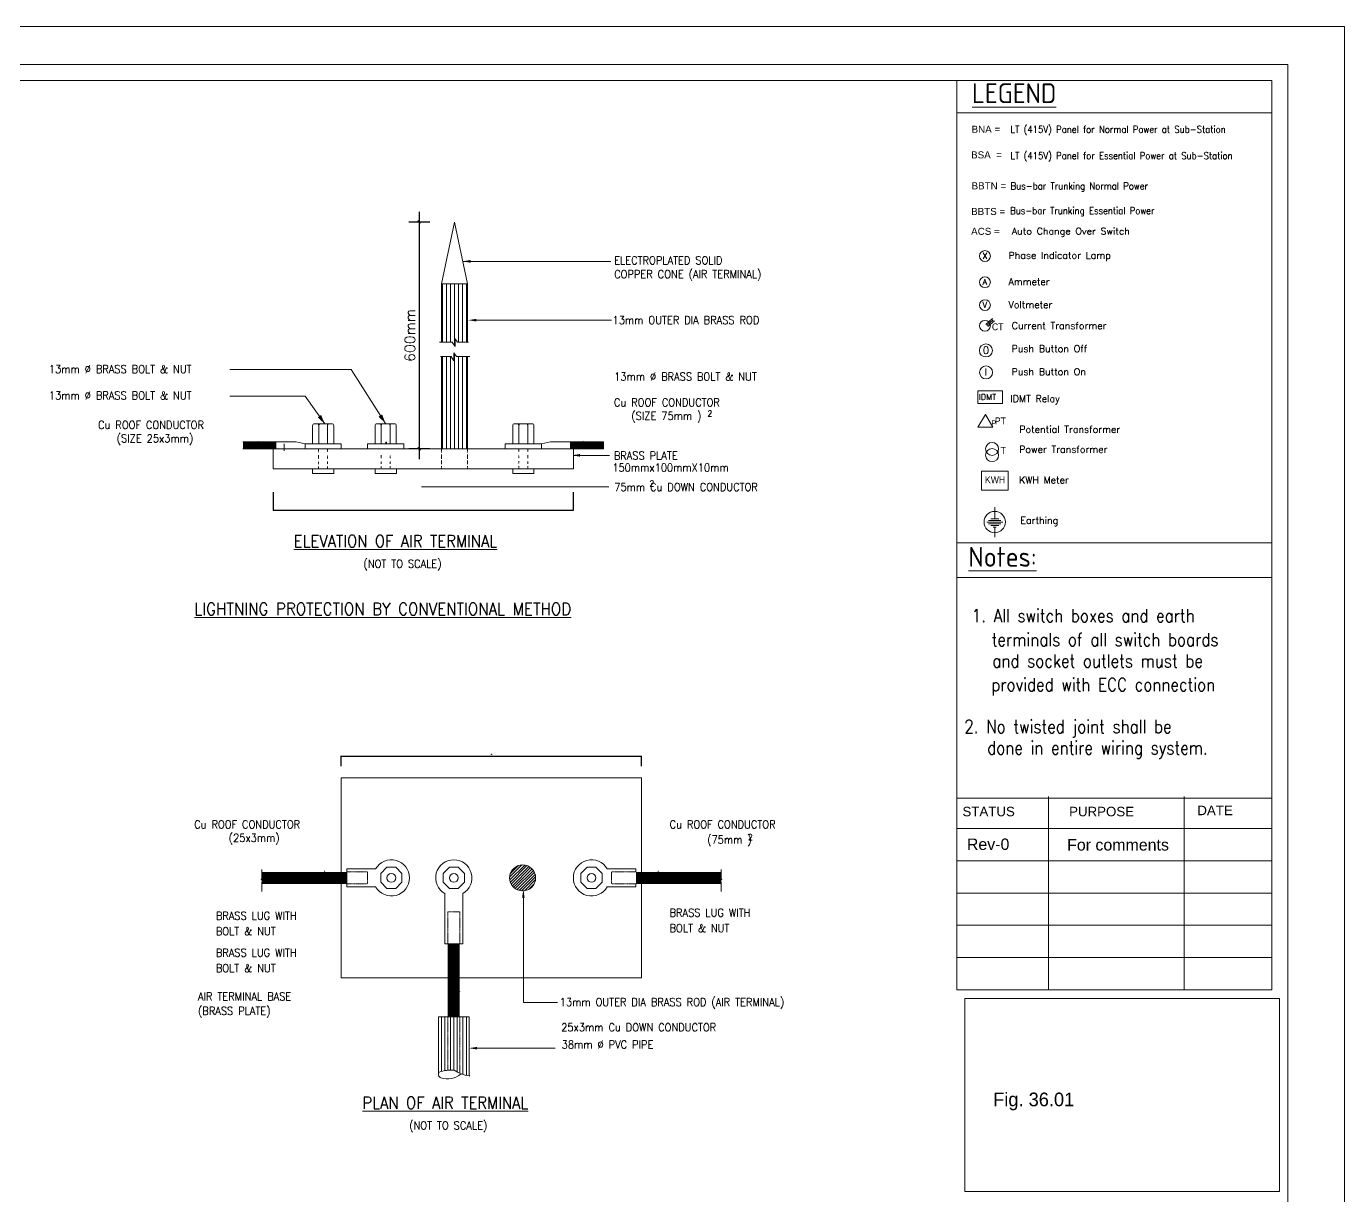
# Model space of a CAD drawing. Extents: x 227908 to 346795, y -79583 to 2597.
# Drawn here: x 295575 to 346795, y -42831 to 2597 of the extents above; entities that cross this region are included whole.
import ezdxf

# ---------------------------------------------------------------- set-up
doc = ezdxf.new("R2010")
doc.units = 0
doc.header["$LTSCALE"] = 3
doc.header["$MEASUREMENT"] = 0
doc.header["$PDMODE"] = 2
doc.header["$PDSIZE"] = -100
doc.linetypes.add('DASHED', pattern=[0.75, 0.5, -0.25])
doc.layers.get('0').update_dxf_attribs({"linetype": 'CONTINUOUS'})
doc.layers.get('DEFPOINTS').update_dxf_attribs({"linetype": 'CONTINUOUS'})
for name, color, linetype in [('COL', 1, 'CONTINUOUS'), ('DIM', 3, 'CONTINUOUS'), ('DIM-O', 8, 'CONTINUOUS'), ('ELEVATION', 7, 'CONTINUOUS'), ('ETEXT', 11, 'CONTINUOUS'), ('SYML', 14, 'CONTINUOUS'), ('TEXT', 4, 'CONTINUOUS'), ('TITLE', 6, 'CONTINUOUS'), ('TXT', 4, 'CONTINUOUS'), ('WALL', 3, 'CONTINUOUS')]:
    doc.layers.add(name, color=color, linetype=linetype)
doc.styles.add('24IN', font='isocp.shx', dxfattribs={"height": 24})
doc.styles.add('AR', font='ARIAL.TTF')
doc.styles.add('COMIC SANS', font='comic.TTF')
doc.styles.add('ROMANS', font='romans')
doc.styles.add('RS', font='ROMANS.SHX')
doc.styles.add('RT', font='ROMANT.SHX')
doc.styles.add('SX', font='simplex.shx')
doc.dimstyles.new('DIM', dxfattribs={"dimtxt": 150, "dimasz": 6, "dimexe": 10, "dimexo": 4, "dimgap": 75, "dimtad": 1, "dimdec": 0, "dimzin": 0, "dimdsep": 46, "dimtxsty": 'SX', "dimblk": 'DIM-1', "dimblk1": 'ARCHTICK', "dimblk2": 'ARCHTICK', "dimsah": 1, "dimcen": 2, "dimclre": 256, "dimclrt": 4, "dimadec": 0, "dimazin": 0, "dimtfac": 1.043478, "dimtdec": 0, "dimtofl": 0, "dimtmove": 2, "dimatfit": 3, "dimldrblk": 'DIM-1', "dimfxl": 1, "dimtolj": 1, "dimtzin": 0, "dimarcsym": 0})
doc.dimstyles.new('G_DIM', dxfattribs={"dimtxt": 400, "dimasz": 100, "dimexe": 400, "dimexo": 250, "dimgap": 100, "dimtad": 1, "dimdec": 0, "dimlfac": -1, "dimzin": 1, "dimdsep": 46, "dimtxsty": 'ROMANS', "dimblk1": 'OBLIQUE', "dimblk2": 'OBLIQUE', "dimsah": 1, "dimcen": 0.09375, "dimdle": 400, "dimclrt": 6, "dimadec": 0, "dimazin": 0, "dimtfac": 1, "dimtdec": 4, "dimtofl": 0, "dimtmove": 2, "dimatfit": 3, "dimldrblk": 'OBLIQUE', "dimfxl": 1, "dimtolj": 1, "dimtzin": 3, "dimarcsym": 0})

# ---------------------------------------------------------------- blocks, each defined once
blk = doc.blocks.new('*D35')
at = {"layer": 'DEFPOINTS', "color": 0}
for p in [(319476, -25759), (307812, -26155), (319476, -26155)]:
    blk.add_point(p, dxfattribs=at)
at = {"layer": 'DIM', "lineweight": -2}
for p, q in [((307812, -26151), (307812, -25749)), ((319476, -26151), (319476, -25749))]:
    blk.add_line(p, q, dxfattribs=at)
at = {"layer": 'DIM', "color": 0, "lineweight": -2}
blk.add_line((307818, -25759), (319470, -25759), dxfattribs=at)
at = {"layer": 'DIM', "color": 0}
for points in [[(307818, -25758), (307818, -25760), (307812, -25759)], [(319470, -25758), (319470, -25760), (319476, -25759)]]:
    blk.add_solid(points, dxfattribs=at)
at = {"layer": 'DIM', "color": 0, "lineweight": 13, "insert": (313644, -25686), "char_height": 5.75, "attachment_point": 5, "style": 'RS'}
blk.add_mtext('\\A1;150mm', dxfattribs=at)
blk = doc.blocks.new('DIM-1')
at = {"layer": 'DIM-O'}
for p, q in [((0, -300), (0, 300)), ((-300, 0), (300, 0))]:
    blk.add_line(p, q, dxfattribs=at)
blk.add_lwpolyline([(-37.5, 0, 75, 75, 1), (37.5, 0, 75, 75, 1)], format="xyseb", close=True, dxfattribs=at)
blk = doc.blocks.new('*X7')
at = {"color": 0}
for p, q in [((13584.32, 8182.02), (13590.49, 8188.19)), ((13584.39, 8180.68), (13591.83, 8188.12)), ((13584.65, 8183.76), (13588.74, 8187.86)), ((13584.67, 8179.55), (13592.96, 8187.83)), ((13585.11, 8178.57), (13593.93, 8187.4)), ((13585.67, 8177.72), (13594.79, 8186.84)), ((13586.34, 8176.98), (13595.53, 8186.16)), ((13587.12, 8176.34), (13596.16, 8185.38)), ((13588.02, 8175.83), (13596.68, 8184.49)), ((13589.05, 8175.44), (13597.07, 8183.46)), ((13590.25, 8175.22), (13597.28, 8182.26)), ((13591.7, 8175.26), (13597.25, 8180.81)), ((13593.76, 8175.9), (13596.6, 8178.75))]:
    blk.add_line(p, q, dxfattribs=at)
blk = doc.blocks.new('_OBLIQUE')
at = {"color": 0, "linetype": 'ByBlock'}
blk.add_line((-0.5, -0.5), (0.5, 0.5), dxfattribs=at)
blk = doc.blocks.new('*D38')
at = {"layer": 'DEFPOINTS', "color": 0}
for p in [(311500, -5005), (310841, -13813), (311500, -13813)]:
    blk.add_point(p, dxfattribs=at)
at = {"layer": 'DIM', "color": 0, "lineweight": -2}
for p, q in [((310841, -4605), (310841, -14213)), ((311250, -5005), (310441, -5005)), ((311250, -13813), (310441, -13813))]:
    blk.add_line(p, q, dxfattribs=at)
at = {"layer": 'DIM', "color": 0, "lineweight": -2, "xscale": 100, "yscale": 100, "zscale": 100}
for p, rotation in [((310841, -5005), 90), ((310841, -13813), 270)]:
    blk.add_blockref('_OBLIQUE', p, dxfattribs=dict(at, rotation=rotation))
at = {"layer": 'DIM', "color": 6, "lineweight": 13, "insert": (310479, -9409), "char_height": 400, "attachment_point": 5, "rotation": 90, "style": 'ROMANS'}
blk.add_mtext('\\A1;600mm', dxfattribs=at)
blk = doc.blocks.new('*D39')
at = {"layer": 'DEFPOINTS', "color": 0}
for p in [(305164, -15502), (316827, -15502), (316827, -16203)]:
    blk.add_point(p, dxfattribs=at)
at = {"layer": 'DIM', "lineweight": -2}
for p, q in [((305164, -15506), (305164, -16213)), ((316827, -15506), (316827, -16213))]:
    blk.add_line(p, q, dxfattribs=at)
at = {"layer": 'DIM', "color": 0, "lineweight": -2}
blk.add_line((305170, -16203), (316821, -16203), dxfattribs=at)
at = {"layer": 'DIM', "color": 0}
for points in [[(305170, -16202), (305170, -16204), (305164, -16203)], [(316821, -16202), (316821, -16204), (316827, -16203)]]:
    blk.add_solid(points, dxfattribs=at)
at = {"layer": 'DIM', "color": 0, "lineweight": 13, "insert": (310908, -16209), "char_height": 5.75, "attachment_point": 5, "style": 'RS'}
blk.add_mtext('\\A1;150mm', dxfattribs=at)
blk = doc.blocks.new('A')
at = {"layer": 'DIM'}
blk.add_lwpolyline([(0, 0, 0, 3, 0), (-6.79, 0, 3, 3, 0)], format="xyseb", dxfattribs=at)

msp = doc.modelspace()

# ---------------------------------------------------------------- linework, layer by layer
at = {"layer": 'COL', "color": 0, "linetype": 'DASHED', "lineweight": 13}
for p, q in [((311946.97522, -35879.59885), (311946.97522, -37957.48648)), ((312414.22209, -35879.59885), (312414.22209, -38076.68148))]:
    msp.add_line(p, q, dxfattribs=at)
at = {"layer": 'COL', "color": 0, "lineweight": 13}
for points in [[(309560.22776, -13604.46204, 0, 148.12875, 0), (309704.01466, -13784.07443, 0, 0, 0), (310926.20215, -15287.52435, 0, 0, 0)], [(312414.22754, -34907.03662, 0, 148.12875, 0), (312553.07061, -35045.78607, 0, 0, 0), (313589.05392, -36283.85844, 0, 0, 0), (316141.41645, -36283.85844, 0, 0, 0)]]:
    msp.add_lwpolyline(points, format="xyseb", dxfattribs=at)
at = {"layer": 'DEFPOINTS', "color": 0, "lineweight": 13, "ltscale": 0.5}
msp.add_lwpolyline([(227908.1242, -79583.1619), (346795.47958, -79583.1619), (346795.47958, 2597.01741), (227908.1242, 2597.01741)], close=True, dxfattribs=at)
at = {"layer": 'DIM', "color": 0, "lineweight": 13}
for p, q in [((312545.46959, -6532.69194), (318289.85243, -6532.69194)), ((312825.43806, -8817.42899), (318304.5559, -8817.42899)), ((316857.76188, -14069.27354), (318233.07836, -14069.27354)), ((310926.20215, -15287.52435), (318206.64558, -15287.52435)), ((312855.50236, -37101.95598), (316116.56557, -37101.95598))]:
    msp.add_line(p, q, dxfattribs=at)
for points in [[(309530.54684, -12830.60585), (308198.02817, -10739.73015), (303483.15443, -10739.73015)], [(307168.87472, -12846.91694), (306403.43949, -11766.8468), (303483.15443, -11766.8468)], [(306694.95581, -14590.64482), (306694.95581, -14772.55484), (307520.07407, -14772.55484), (307520.07407, -14590.64482)], [(309128.58938, -14590.64482), (309128.58938, -14772.55484), (309953.70764, -14772.55484), (309953.70764, -14590.64482)], [(314473.31979, -14590.64482), (314473.31979, -14772.55484), (315298.43805, -14772.55484), (315298.43805, -14590.64482)]]:
    msp.add_lwpolyline(points, dxfattribs=at)
for points in [[(314892.08549, -12846.91694, 0, 148.12875, 0), (315094.1927, -12675.19416, 0, 0, 0), (316889.43031, -11071.5921, 0, 0, 0), (318313.49148, -11059.17721, 0, 0, 0)], [(304603.42593, -13517.40232, 0, 148.12875, 0), (304447.36571, -13312.79211, 0, 0, 0), (304128.38576, -12903.45093, 0, 0, 0), (303477.68009, -12901.40742, 0, 0, 0)], [(317199.01235, -13544.33819, 0, 148.12875, 0), (317405.86411, -13399.73991, 0, 0, 0), (318294.1055, -12905.03632, 0, 0, 0), (323306.99991, -12905.03632, 0, 0, 0)], [(307155.62958, -30257.72176, 0, 162, 0), (307010.44127, -30042.95136, 0, 0, 0), (306383.86171, -29335.1205, 0, 0, 0), (302562.2849, -29335.1205, 0, 0, 0)], [(320131.88215, -30257.72176, 0, 162, 0), (320277.07047, -30042.95136, 0, 0, 0), (320903.65002, -29335.1205, 0, 0, 0), (324431.58317, -29335.1205, 0, 0, 0)], [(309791.05804, -31194.05022, 0, 148.12875, 0), (309642.02941, -31321.70788, 0, 0, 0), (308939.79027, -31959.73776, 0, 0, 0), (307099.95309, -31959.73776, 0, 0, 0)], [(311604.85714, -30882.22786, 0, 148.12875, 0), (311455.82851, -31009.88552, 0, 0, 0), (308585.68862, -33363.95434, 0, 0, 0), (307105.35928, -33363.95434, 0, 0, 0)], [(317711.44556, -31194.05022, 0, 162, 0), (317901.82811, -31358.01828, 0, 0, 0), (318566.41219, -31960.65199, 0, 0, 0), (320166.32419, -31960.65199, 0, 0, 0)], [(310186.99376, -34369.72833, 0, 148.12875, 0), (309989.52298, -34567.43274, 0, 0, 0), (309455.09335, -35066.67714, 0, 0, 0), (307099.95309, -35066.67714, 0, 0, 0)]]:
    msp.add_lwpolyline(points, format="xyseb", dxfattribs=at)
at = {"layer": 'DIM', "color": 0, "linetype": 'DASHED', "lineweight": 13}
for points in [[(306929.22955, -13813.06566), (306929.22955, -13943.39605)], [(307275.56873, -13813.06566), (307275.56873, -13938.06278)], [(311701.91279, -13813.06566), (311701.91279, -13968.35425)], [(312710.26836, -13813.06566), (312710.26836, -13968.35425)], [(314707.59352, -13813.06566), (314707.59352, -13935.50812)], [(315053.93271, -13813.06566), (315053.93271, -13931.72738)], [(306929.22955, -14066.06133), (306929.22955, -14202.49062)], [(306929.22955, -14322.06221), (306929.22955, -14416.26565)], [(307275.56873, -14071.3946), (307275.56873, -14202.49062)], [(307275.56873, -14311.39567), (307275.56873, -14416.26565)], [(309362.86312, -14063.39659), (309362.86312, -14183.39333)], [(309362.86312, -14295.39205), (309362.86312, -14403.39367)], [(309709.2023, -14071.3946), (309709.2023, -14191.39513)], [(309709.2023, -14295.39205), (309709.2023, -14395.39187)], [(311701.91279, -14039.61513), (311701.91279, -14202.49062)], [(311701.91279, -14273.7477), (311701.91279, -14416.26565)], [(312710.26836, -14039.61513), (312710.26836, -14202.49062)], [(312710.26836, -14273.7477), (312710.26836, -14416.26565)], [(314707.59352, -14060.17385), (314707.59352, -14177.28189)], [(314707.59352, -14294.39373), (314707.59352, -14400.17093)], [(315053.93271, -14063.95079), (315053.93271, -14173.50494)], [(315053.93271, -14298.17067), (315053.93271, -14400.17093)], [(306929.22955, -14498.06021), (306929.22955, -14590.64482)], [(307275.56873, -14503.39349), (307275.56873, -14590.64482)], [(309362.86312, -14491.39077), (309362.86312, -14590.64482)], [(309709.2023, -14491.39077), (309709.2023, -14590.64482)], [(311701.91279, -14477.34586), (311701.91279, -14590.64482)], [(312710.26836, -14477.34586), (312710.26836, -14590.64482)], [(314707.59352, -14490.83657), (314707.59352, -14590.64482)], [(315053.93271, -14490.83657), (315053.93271, -14590.64482)]]:
    msp.add_lwpolyline(points, dxfattribs=at)
at = {"layer": 'DIM', "color": 0, "lineweight": 13}
for points in [[(312836.35601, -6584.53055), (312836.35601, -6480.85333), (312525.32435, -6532.69194)], [(313058.71181, -8869.2676), (313058.71181, -8765.59038), (312747.68015, -8817.42899)], [(317091.03563, -14121.11215), (317091.03563, -14017.43493), (316780.00396, -14069.27354)], [(313088.77611, -37153.79459), (313088.77611, -37050.11737), (312777.74444, -37101.95598)]]:
    msp.add_solid(points, dxfattribs=at)
at = {"layer": 'ELEVATION', "color": 0, "linetype": 'Continuous', "lineweight": 13, "ltscale": 0.5}
msp.add_lwpolyline([(344265.42146, -35168.43626), (344265.42146, -42668.09566), (332035.74298, -42668.09566), (332035.74298, -35168.43626), (344265.42146, -35168.43626)], dxfattribs=at)
at = {"layer": 'SYML', "color": 0, "lineweight": 13}
for p, q in [((333111.28644, -8758.23867), (332858.44449, -8979.60862)), ((333142.50161, -8801.88911), (332889.65967, -9023.25906)), ((333186.20259, -8848.6574), (332933.36064, -9070.02735)), ((333201.03558, -16076.77819), (333201.03558, -16533.13613)), ((332891.09606, -16662.45184), (333510.97511, -16662.45184)), ((332964.42945, -16597.79399), (333437.64171, -16597.79399)), ((332964.42945, -16727.1097), (333437.64171, -16727.1097)), ((333045.624, -16533.13613), (333356.44716, -16533.13613)), ((333045.624, -16791.76755), (333356.44716, -16791.76755)), ((333144.0306, -16856.4254), (333258.04057, -16856.4254)), ((333201.03558, -16856.4254), (333201.03558, -17248.12549))]:
    msp.add_line(p, q, dxfattribs=at)
for points in [[(332541.10679, -11561.91721), (333506.34143, -11561.91721), (333506.34143, -12050.52522), (332541.10679, -12050.52522)], [(332840.29383, -12478.27996), (332550.06237, -12980.97559), (333130.52528, -12980.97559)], [(333727.27339, -14683.54894), (333727.27339, -15421.64877), (332683.93597, -15421.64877), (332683.93597, -14683.54894)]]:
    msp.add_lwpolyline(points, close=True, dxfattribs=at)
for centre, radius in [((332821.11168, -6325.15318), 210.73671), ((332821.11168, -7342.98872), 210.73671), ((332821.11168, -8234.59825), 210.73671), ((332821.11168, -9036.6432), 210.73671), ((332856.57928, -9995.37983), 252.88405), ((332863.43843, -10846.93434), 252.88405), ((333096.97197, -13820.42842), 252.49748), ((333096.97197, -14062.16), 252.49748), ((333201.03558, -16662.45184), 413.2527)]:
    msp.add_circle(centre, radius, dxfattribs=at)
at = {"layer": 'TITLE', "color": 0, "linetype": 'ByBlock', "lineweight": 13}
for p, q in [((343963.02802, 487.72931), (231398.43295, 487.72931)), ((331733.34954, 487.72931), (331733.34954, -34829.22669)), ((343963.02802, -34829.22669), (343963.02802, 487.72931)), ((331733.34954, -764.03236), (343963.02802, -764.03236)), ((331733.34954, -17471.64709), (343963.02802, -17471.64709)), ((331719.08797, -18813.93878), (343948.76645, -18813.93878)), ((331733.34954, -27385.54969), (343963.02802, -27385.54969)), ((335288.22857, -27318.65666), (335288.22857, -34829.22669)), ((340554.49648, -27318.65666), (340554.49648, -34829.22669)), ((331733.34954, -28570.41834), (343963.02802, -28570.41834)), ((331733.34954, -29822.18001), (343963.02802, -29822.18001)), ((331733.34954, -31073.94168), (343963.02802, -31073.94168)), ((331733.34954, -32325.70335), (343963.02802, -32325.70335)), ((331733.34954, -33577.46502), (343963.02802, -33577.46502)), ((343963.02802, -34829.22669), (331733.34954, -34829.22669))]:
    msp.add_line(p, q, dxfattribs=at)
msp.add_lwpolyline([(230772.55211, 1113.61015), (344588.90885, 1113.61015), (344588.90885, -77674.10496), (230772.55211, -77674.10496)], close=True, dxfattribs=at)
at = {"layer": 'WALL', "color": 0, "lineweight": 13}
for p, q in [((311703.67729, -7401.43843), (312209.10374, -5004.8192)), ((312714.5302, -7401.43843), (312209.10374, -5004.8192)), ((311703.67729, -9676.61472), (311703.67729, -7401.43843)), ((311703.67729, -7401.43843), (312714.5302, -7401.43843)), ((311742.55625, -9676.61472), (311742.55625, -7401.43843)), ((311898.07208, -9676.61472), (311898.07208, -7401.43843)), ((312053.58791, -9676.61472), (312053.58791, -7401.43843)), ((312209.10374, -9813.10065), (312209.10374, -7401.43843)), ((312364.61958, -9676.61472), (312364.61958, -7401.43843)), ((312520.13541, -9676.61472), (312520.13541, -7401.43843)), ((312675.65124, -9676.61472), (312675.65124, -7401.43843)), ((312714.5302, -9676.61472), (312714.5302, -7401.43843)), ((312377.23783, -9676.61472), (312377.23783, -9676.61472)), ((311703.67729, -13813.06566), (311703.67729, -10226.53573)), ((311742.55625, -13813.06566), (311742.55625, -10226.53573)), ((311898.07208, -13813.06566), (311898.07208, -10226.53573)), ((312053.58791, -13813.06566), (312053.58791, -10226.53573)), ((312209.10374, -13813.06566), (312209.10374, -10121.73507)), ((312364.61958, -13813.06566), (312364.61958, -10226.53573)), ((312520.13541, -13813.06566), (312520.13541, -10226.53573)), ((312675.65124, -13813.06566), (312675.65124, -10226.53573)), ((312714.5302, -13813.06566), (312714.5302, -10226.53573)), ((306694.51453, -13618.67087), (306694.51453, -12918.84963)), ((306858.77781, -12841.09171), (306772.27245, -12841.09171)), ((306772.27245, -12841.09171), (307356.5633, -12841.09171)), ((306936.53573, -13618.67087), (306936.53573, -12918.84963)), ((307014.29364, -12841.09171), (307201.04747, -12841.09171)), ((307278.80538, -13618.67087), (307278.80538, -12918.84963)), ((307356.5633, -12841.09171), (307443.06866, -12841.09171)), ((307520.82658, -13618.67087), (307520.82658, -12918.84963)), ((309121.58931, -13618.67087), (309121.58931, -12918.84963)), ((309285.85259, -12841.09171), (309199.34722, -12841.09171)), ((309285.85259, -12841.09171), (309870.14344, -12841.09171)), ((309363.6105, -13618.67087), (309363.6105, -12918.84963)), ((309441.36842, -12841.09171), (309628.12225, -12841.09171)), ((309705.88016, -13618.67087), (309705.88016, -12918.84963)), ((309783.63808, -12841.09171), (309870.14344, -12841.09171)), ((309947.90136, -13618.67087), (309947.90136, -12918.84963)), ((314470.30613, -13618.67087), (314470.30613, -12918.84963)), ((314634.56941, -12841.09171), (314548.06405, -12841.09171)), ((314634.56941, -12841.09171), (315218.86026, -12841.09171)), ((314712.32733, -13618.67087), (314712.32733, -12918.84963)), ((314790.08524, -12841.09171), (314976.83907, -12841.09171)), ((315054.59698, -13618.67087), (315054.59698, -12918.84963)), ((315132.3549, -12841.09171), (315218.86026, -12841.09171)), ((315296.61818, -13618.67087), (315296.61818, -12918.84963)), ((306054.69495, -13539.78969), (303988.91653, -13539.78969)), ((305163.72265, -13813.06566), (303988.91653, -13813.06566)), ((305163.72265, -13813.06566), (316827.41005, -13813.06566)), ((305163.72265, -14590.64482), (305163.72265, -13813.06566)), ((305272.38892, -13539.78969), (305272.38892, -13813.06566)), ((305592.8725, -13889.39386), (305592.8725, -13616.11789)), ((306403.44791, -13618.67087), (306054.69495, -13539.78969)), ((306403.44791, -13618.67087), (307811.8932, -13618.67087)), ((306403.44791, -13618.67087), (306403.44791, -13813.06566)), ((306694.51453, -13618.67087), (307520.82658, -13618.67087)), ((307811.8932, -13618.67087), (307811.8932, -13813.06566)), ((308830.52268, -13618.67087), (310238.96798, -13618.67087)), ((308830.52268, -13618.67087), (308830.52268, -13813.06566)), ((309121.58931, -13618.67087), (309947.90136, -13618.67087)), ((310238.96798, -13618.67087), (310238.96798, -13813.06566)), ((314179.23951, -13618.67087), (315587.6848, -13618.67087)), ((314179.23951, -13618.67087), (314179.23951, -13813.06566)), ((314470.30613, -13618.67087), (315296.61818, -13618.67087)), ((315587.6848, -13618.67087), (315936.43776, -13539.78969)), ((315587.6848, -13618.67087), (315587.6848, -13813.06566)), ((315936.43776, -13539.78969), (318002.21617, -13539.78969)), ((316718.74379, -13539.78969), (316718.74379, -13813.06566)), ((316827.41005, -13813.06566), (318002.21617, -13813.06566)), ((316827.41005, -14590.64482), (316827.41005, -13813.06566)), ((318002.21617, -13539.78969), (318002.21617, -13813.06566)), ((318002.21617, -13813.06566), (318002.21617, -13539.78969)), ((305163.72265, -14590.64482), (316827.41005, -14590.64482)), ((307811.91217, -26597.99011), (319475.59957, -26597.99011)), ((307811.91217, -26597.99011), (307811.91217, -34373.78171)), ((319475.59957, -26597.99011), (319475.59957, -34373.78171)), ((308026.64602, -30135.97529), (308026.64602, -30835.79654)), ((309144.72007, -30135.97529), (308026.64602, -30135.97529)), ((318142.79166, -30135.97529), (319260.86571, -30135.97529)), ((319260.86571, -30135.97529), (319260.86571, -30252.61217)), ((319260.86571, -30719.15966), (319260.86571, -30835.79654)), ((309144.72007, -30835.79654), (308026.64602, -30835.79654)), ((311833.02422, -31097.02591), (311833.02422, -33054.44643)), ((312532.84547, -31097.02591), (312532.84547, -33054.44643)), ((314885.45353, -31021.98112), (314885.45353, -35324.34897)), ((318142.79166, -30835.79654), (319260.86571, -30835.79654)), ((311833.02422, -33054.44643), (312532.84547, -33054.44643)), ((311949.6611, -33054.44643), (312416.20859, -33054.44643)), ((307811.91217, -34373.78171), (319475.59957, -34373.78171)), ((314885.45353, -35324.34897), (316214.28174, -35324.34897)), ((312780.09068, -35879.59885), (311593.65885, -35879.59885)), ((311593.65885, -38074.41334), (311593.65885, -35879.59885)), ((311710.01635, -38007.57699), (311710.01635, -35879.59885)), ((311833.25318, -37970.60608), (311833.25318, -35879.59885)), ((312052.26652, -37958.63207), (312052.26652, -35882.28404)), ((312184.89814, -37958.63207), (312184.89814, -35882.28404)), ((312308.581, -38027.28657), (312308.581, -35882.28404)), ((312530.58451, -38101.02202), (312530.58451, -35882.28404)), ((312670.27677, -38159.96177), (312670.27677, -35893.33213)), ((312780.09068, -38175.605), (312780.09068, -35879.59885)), ((311947.16001, -37327.19241), (311947.16001, -37327.19241))]:
    msp.add_line(p, q, dxfattribs=at)
at = {"layer": 'WALL', "color": 0, "linetype": 'DASHED', "lineweight": 13}
for p, q in [((308026.64602, -30252.61217), (308835.85601, -30252.61217)), ((308026.64602, -30719.15966), (308835.85601, -30719.15966)), ((308835.85601, -30252.61217), (308835.85601, -30719.15966)), ((319260.86571, -30252.61217), (318313.78906, -30252.61217)), ((318313.78906, -30252.61217), (318313.78906, -30719.15966)), ((319260.86571, -30719.15966), (318313.78906, -30719.15966)), ((311949.6611, -31806.42361), (311949.6611, -33054.44643)), ((311949.6611, -31806.42361), (312416.20859, -31806.42361)), ((312416.20859, -31806.42361), (312416.20859, -33054.44643))]:
    msp.add_line(p, q, dxfattribs=at)
at = {"layer": 'WALL', "color": 0, "lineweight": 13}
for points in [[(311623.30821, -9676.61472), (312120.13331, -9676.61472), (312230.73983, -9846.29169), (312230.73983, -9542.86923), (312330.7138, -9676.61472), (312757.80237, -9676.61472)], [(311660.40512, -10226.53573), (312076.86115, -10226.53573), (312187.46766, -10396.2127), (312187.46766, -10092.79024), (312287.44163, -10226.53573), (312800.1691, -10226.53573)], [(304721.77367, -31010.92763), (304721.77367, -30668.46545), (304748.35821, -30558.7389), (304691.87241, -30558.7389), (304721.77367, -30495.57154), (304721.77367, -30156.42497)], [(322565.73806, -31010.92763), (322565.73806, -30668.46545), (322539.15352, -30558.7389), (322595.63933, -30558.7389), (322565.73806, -30495.57154), (322565.73806, -30156.42497)]]:
    msp.add_lwpolyline(points, dxfattribs=at)
for points, const_width in [([(303988.91653, -13676.42768), (305272.38892, -13676.42768)], 272.93029), ([(316718.74379, -13676.42768), (318002.21617, -13676.42768)], 272.93029), ([(308026.64602, -30485.88591), (304722.95123, -30485.88591)], 466.5475), ([(319260.86571, -30485.88591), (322564.5605, -30485.88591)], 466.5475), ([(312182.93485, -33054.44643), (312182.93485, -35877.16961)], 466.5475)]:
    msp.add_lwpolyline(points, dxfattribs=dict(at, const_width=const_width))
at = {"layer": 'WALL', "color": 0, "lineweight": 13, "const_width": 38.87896}
msp.add_lwpolyline([(309534.74371, -13577.88039, 1), (309573.62266, -13577.88039, 1)], format="xyb", close=True, dxfattribs=at)
at = {"layer": 'WALL', "color": 0, "lineweight": 13}
for points in [[(309584.72524, -30899.04194), (309926.9949, -30899.04194), (310169.01609, -30657.02074), (310169.01609, -30314.75109), (309926.9949, -30072.72989), (309584.72524, -30072.72989), (309342.70404, -30314.75109), (309342.70404, -30657.02074)], [(312011.80002, -30899.04194), (312354.06967, -30899.04194), (312596.09087, -30657.02074), (312596.09087, -30314.75109), (312354.06967, -30072.72989), (312011.80002, -30072.72989), (311769.77882, -30314.75109), (311769.77882, -30657.02074)], [(317360.51684, -30899.04194), (317702.7865, -30899.04194), (317944.80769, -30657.02074), (317944.80769, -30314.75109), (317702.7865, -30072.72989), (317360.51684, -30072.72989), (317118.49564, -30314.75109), (317118.49564, -30657.02074)]]:
    msp.add_lwpolyline(points, close=True, dxfattribs=at)
for centre, radius in [((314857.29326, -30485.88591), 505.42645), ((309755.86007, -30485.88591), 171.13483), ((312182.93485, -30485.88591), 171.13483), ((317531.65167, -30485.88591), 171.13483)]:
    msp.add_circle(centre, radius, dxfattribs=at)
for centre, radius, start, end in [((306772.27245, -12918.84963), 77.75792, 90, 180), ((306858.77781, -12918.84963), 77.75792, 0, 90), ((307014.29364, -12918.84963), 77.75792, 90, 180), ((307201.04747, -12918.84963), 77.75792, 0, 90), ((307356.5633, -12918.84963), 77.75792, 90, 180), ((307443.06866, -12918.84963), 77.75792, 0, 90), ((309199.34722, -12918.84963), 77.75792, 90, 180), ((309285.85259, -12918.84963), 77.75792, 0, 90), ((309441.36842, -12918.84963), 77.75792, 90, 180), ((309628.12225, -12918.84963), 77.75792, 0, 90), ((309783.63808, -12918.84963), 77.75792, 90, 180), ((309870.14344, -12918.84963), 77.75792, 0, 90), ((314548.06405, -12918.84963), 77.75792, 90, 180), ((314634.56941, -12918.84963), 77.75792, 0, 90), ((314790.08524, -12918.84963), 77.75792, 90, 180), ((314976.83907, -12918.84963), 77.75792, 0, 90), ((315132.3549, -12918.84963), 77.75792, 90, 180), ((315218.86026, -12918.84963), 77.75792, 0, 90), ((309755.86007, -30485.88591), 704.22265, 209.793465512, 150.206534488), ((312182.93485, -30485.88591), 704.22265, 299.793465512, 240.206534488), ((317531.65167, -30485.88591), 704.22265, 29.793465512, 330.206534488), ((311730.60255, -38116.33184), 143.2157, 145.064545368, 248.974172578), ((312061.71213, -39219.36666), 1267.08569, 84.161032582, 110.730677581), ((311944.7339, -37517.00679), 779.61223, 250.088160618, 311.924421163), ((312967.95429, -36754.74734), 1433.22337, 237.154855454, 262.468127726), ((312061.71213, -39219.36666), 1267.08569, 54.382498967, 55.461950598)]:
    msp.add_arc(centre, radius, start, end, dxfattribs=at)
msp.add_solid([(314833.61492, -31255.25487), (314937.29214, -31255.25487), (314885.45353, -30944.2232)], dxfattribs=at)

# ---------------------------------------------------------------- block references
at = {"layer": 'DIM', "color": 0, "lineweight": 13, "xscale": 54, "yscale": 54, "zscale": 54}
for p, rotation in [((307168.87472, -12846.91694), 304.7402338128377), ((309530.54684, -12830.60585), 303.254966071067)]:
    msp.add_blockref('A', p, dxfattribs=dict(at, rotation=rotation))
at = {"layer": 'WALL', "color": 0, "lineweight": 13, "xscale": 77.75791600500003, "yscale": 77.75791600500003, "zscale": 77.75791600500003}
msp.add_blockref('*X7', (-741935.67258, -666677.61883), dxfattribs=at)

# ---------------------------------------------------------------- texts
at = {"layer": 'ETEXT', "color": 0, "lineweight": 13}
for s, height, style, width, p in [('P', 201.15777, 'AR', 0.9, (333071.69777, -12913.67975)), ('1. All switch boxes and earth  ', 508.3232488, 'SX', 0.85, (332304.46134, -20551.57136)), ('terminals of all switch boards', 508.3232488, 'SX', 0.85, (333079.43425, -21480.93225)), ('and socket outlets must be ', 508.3232488, 'SX', 0.85, (333106.84901, -22309.09349)), ('provided with ECC connection', 508.3232488, 'SX', 0.85, (333064.22213, -23231.31476)), ('2. No twisted joint shall be  ', 508.3232488, 'SX', 0.85, (332016.44182, -24859.98967)), ('done in entire wiring system.', 508.3232488, 'SX', 0.85, (332905.43596, -25686.14071))]:
    msp.add_text(s, height=height, dxfattribs=dict(at, style=style, width=width)).set_placement(p)
at = {"layer": 'TEXT', "color": 0, "lineweight": 13, "style": 'RT', "width": 0.9}
for s, height, p in [('ELECTROPLATED SOLID', 311.031664, (318413.4924, -6649.43129)), ('COPPER CONE (AIR TERMINAL)', 311.031664, (318413.4924, -7185.14963)), ('13mm OUTER DIA BRASS ROD', 311.031664, (318352.606, -8969.17832)), ('13mm %%C BRASS BOLT & NUT', 311.031664, (296451.13083, -10874.11401)), ('13mm %%C BRASS BOLT & NUT', 311.031664, (318414.00642, -11166.08091)), ('13mm %%C BRASS BOLT & NUT', 311.031664, (296451.13083, -11896.3555)), ('Cu ROOF CONDUCTOR ', 311.031664, (318405.93762, -12169.58432)), ('Cu ROOF CONDUCTOR ', 311.031664, (298361.86528, -13043.57297)), (' (SIZE 75mm )', 311.031664, (318890.79649, -12691.68039)), ('2', 233.27375, (322044.14588, -12556.26449)), (' (SIZE 25x3mm)', 311.031664, (298893.58081, -13565.66903)), ('BRASS PLATE', 311.031664, (318398.42731, -14234.82635)), ('150mmx100mmX10mm', 311.031664, (318341.4881, -14700.61219)), ('75mm Cu DOWN CONDUCTOR', 311.031664, (318417.19101, -15455.91897)), ('2', 233.27375, (319787.65245, -15276.84502)), ('%%uELEVATION OF AIR TERMINAL', 466.547496, (305965.68118, -17632.1597)), ('(NOT TO SCALE)', 311.031664, (308672.40698, -18436.61175)), ('%%uLIGHTNING PROTECTION BY CONVENTIONAL METHOD', 475, (302102.80047, -20272.54395)), ('Cu ROOF CONDUCTOR', 311.031664, (302096.17444, -28563.38134)), ('Cu ROOF CONDUCTOR', 311.031664, (320570.3898, -28563.38134)), ('(25x3mm)', 311.031664, (303438.03462, -29086.76052)), ('(75mm )', 311.031664, (322028.93334, -29155.10867)), ('2', 233.27375, (323618.65909, -29016.43244)), ('BRASS LUG WITH  ', 311.031664, (320565.89456, -31993.59851)), ('BRASS LUG WITH  ', 311.031664, (302935.36904, -32113.86223)), ('BOLT & NUT', 311.031664, (302935.36904, -32715.18082)), ('BOLT & NUT', 311.031664, (320565.89456, -32594.9171)), ('BRASS LUG WITH  ', 311.031664, (302935.36904, -33547.44063)), ('BOLT & NUT', 311.031664, (302935.36904, -34148.75922)), ('AIR TERMINAL BASE', 311.031664, (302244.0277, -35247.94734)), ('13mm OUTER DIA BRASS ROD (AIR TERMINAL)', 311.031664, (316300.26536, -35466.4921)), ('(BRASS PLATE)', 311.031664, (302244.0277, -35808.09059)), ('25x3mm Cu DOWN CONDUCTOR', 311.031664, (316356.89751, -36446.97551)), ('38mm %%c PVC PIPE', 311.031664, (316374.75194, -37116.65151)), ('%%UPLAN OF AIR TERMINAL', 466.547496, (308633.50685, -39454.46824)), ('(NOT TO SCALE)', 311.031664, (310448.71487, -40258.92029))]:
    msp.add_text(s, height=height, dxfattribs=at).set_placement(p)
at = {"layer": 'TITLE', "color": 0, "lineweight": 13}
for s, height, style, p in [('%%ULEGEND', 771.506874, '24IN', (332317.52382, -385.61743)), ('%%UNotes:', 771.506874, '24IN', (332177.58895, -18398.31724)), ('Fig. 36.01', 529.543031, 'COMIC SANS', (333140.34926, -39357.64483))]:
    msp.add_text(s, height=height, dxfattribs=dict(at, style=style)).set_placement(p)
at = {"layer": 'TITLE', "color": 0, "lineweight": 13, "attachment_point": 1, "style": '24IN'}
for s, insert, char_height in [('{\\fArial|b0|i0|c0|p34;STATUS}', (331947.19684, -27722.08795), 369.2818896), ('{\\fArial|b0|i0|c0|p34;PURPOSE}', (336090.73207, -27723.86063), 369.2818896), ('{\\fArial|b0|i0|c0|p34;DATE}', (341072.78318, -27680.68974), 369.2818896), ('{\\fArial|b0|i0|c0|p34;Rev-0}', (332118.09545, -28956.16259), 443.1382675), ('{\\fArial|b0|i0|c0|p34;For comments}', (336013.08661, -28979.76203), 443.1382675)]:
    msp.add_mtext(s, dxfattribs=dict(at, insert=insert, char_height=char_height))
at = {"layer": 'TXT', "color": 0, "lineweight": 13}
for s, height, style, p in [('BNA = ', 272.467667, 'AR', (332300.6643, -1538.23972)), ('BSA  =', 272.467667, 'AR', (332283.71353, -2532.15641)), ('BBTN =', 272.467667, 'AR', (332300.6643, -3735.50038)), ('BBTS =', 272.467667, 'AR', (332283.71353, -4729.41707)), ('ACS =', 272.467667, 'AR', (332283.71377, -5502.19474)), ('Auto Change Over Switch', 268.2103596, 'SX', (333863.75725, -5493.8535)), ('X', 229.89459, 'RT', (332722.43122, -6430.72939)), ('Phase Indicator Lamp', 268.2103596, 'SX', (333735.80795, -6438.2763)), ('A', 229.89459, 'RT', (332722.43122, -7448.56492)), ('Ammeter', 268.21036, 'SX', (333735.80795, -7456.11183)), ('V', 229.89459, 'RT', (332722.43122, -8340.17445)), ('Voltmeter', 268.21036, 'SX', (333735.80795, -8347.72136)), ('Current Transformer', 268.2103596, 'SX', (333861.02506, -9169.50318)), ('0', 275.87351, 'RT', (332738.16273, -10122.07127)), ('Push Button Off', 268.2103596, 'SX', (333856.27055, -10058.0723)), ('I', 275.87351, 'RT', (332813.61289, -10973.62579)), ('Push Button On', 268.2103596, 'SX', (333856.27055, -10957.85858)), ('IDMT', 229.894594, 'RT', (332578.48151, -11916.49597)), ('IDMT Relay', 268.21036, 'SX', (333810.78586, -12005.07007)), ('Potential Transformer', 268.2103596, 'SX', (334155.89611, -13189.65821)), ('Power Transformer', 268.2103596, 'SX', (334151.93226, -13972.15797)), ('KWH Meter', 268.21036, 'SX', (334145.93085, -15165.8247)), ('Earthing', 268.21036, 'SX', (334199.1003, -16733.02432))]:
    msp.add_text(s, height=height, dxfattribs=dict(at, style=style)).set_placement(p)
at = {"layer": 'TXT', "color": 0, "lineweight": 13, "width": 0.9}
for s, height, style, p in [('LT (415V) Panel for Normal Power at Sub-Station', 268.2103596, 'SX', (333816.14836, -1538.23972)), ('LT (415V) Panel for Essential Power at Sub-Station', 268.2103596, 'SX', (333816.57311, -2562.76291)), ('Bus-bar Trunking Normal Power', 268.2103596, 'SX', (333816.14836, -3735.50038)), ('Bus-bar Trunking Essential Power', 268.2103596, 'SX', (333798.99834, -4693.27589)), ('CT', 268.21036, 'AR', (333091.39386, -9211.01879)), ('PT', 268.21036, 'AR', (333204.11805, -12864.31353)), ('T', 268.21036, 'AR', (333429.5885, -14012.97537)), ('KWH', 268.21036, 'AR', (332820.3804, -15150.67661))]:
    msp.add_text(s, height=height, dxfattribs=dict(at, style=style)).set_placement(p)

# ---------------------------------------------------------------- dimensions: what is measured, and where the dimension line sits
at = {"layer": 'DIM', "color": 0, "lineweight": 13}
dim = msp.add_linear_dim(base=(310841.13492, -13813.06566), p1=(311499.58337, -5004.8192), p2=(311499.58337, -13813.06566), angle=90, text='600mm', dimstyle='G_DIM', dxfattribs=at)
dim.commit()
dim.dimension.update_dxf_attribs({"geometry": '*D38', "text_midpoint": (310478.85789, -9408.94243), "dimtype": 160, "text_rotation": 90})
for base, p1, p2, picture, middle in [((316827.41005, -16203.06598), (305163.72265, -15502.26871), (316827.41005, -15502.26871), '*D39', (310908.22856, -16208.83935)), ((319475.59957, -25759.22093), (307811.91217, -26155.07742), (319475.59957, -26155.07742), '*D35', (313643.75587, -25685.73415))]:
    dim = msp.add_linear_dim(base=base, p1=p1, p2=p2, text='150mm', dimstyle='DIM', override={"dimtxt": 5.75, "dimgap": 0.0625, "dimdec": 4, "dimlunit": 4, "dimtxsty": 'RS', "dimclrt": 0, "dimtdec": 4}, dxfattribs=at)
    dim.commit()
    dim.dimension.update_dxf_attribs({"geometry": picture, "text_midpoint": middle, "dimtype": 160})

doc.saveas('drawing.dxf')
